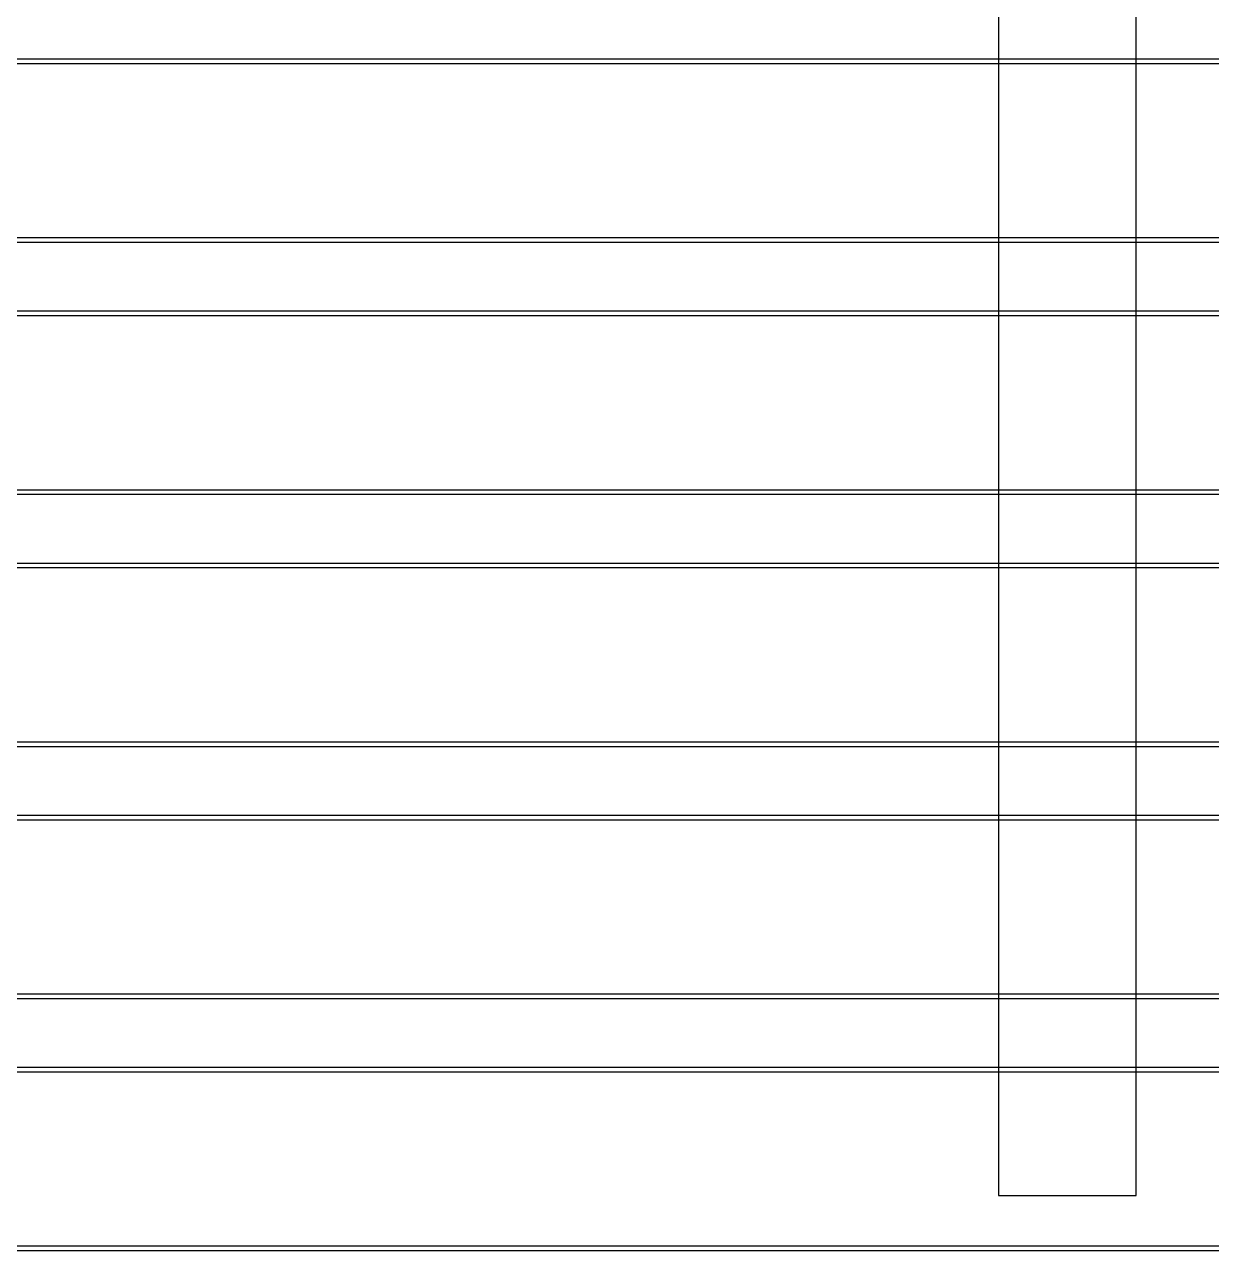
# Model space of a CAD drawing. Header units: millimetres. Extents: x 10366 to 13995, y 24552 to 29685.
# Drawn here: x 11999.4 to 12258.3, y 29013.7 to 29281.2 of the extents above; entities that cross this region are included whole.
import ezdxf

# ---------------------------------------------------------------- set-up
doc = ezdxf.new("R2010")
doc.units = ezdxf.units.MM
doc.header["$LTSCALE"] = 3
doc.layers.add('DomyÅ›lna', color=7, linetype='Continuous')
doc.layers.add('Hidden_lines', color=7, linetype='Continuous')

msp = doc.modelspace()

# ---------------------------------------------------------------- linework, layer by layer
at = {"layer": 'DomyÅ›lna'}
for p, q in [((12211.84, 29289.65), (12211.84, 29272.65)), ((12241.84, 29272.65), (12241.84, 29289.65)), ((10583.14, 29273.65), (12381.14, 29273.65)), ((10583.14, 29273.65), (12381.14, 29273.65)), ((10583.14, 29273.65), (12381.14, 29273.65)), ((10583.14, 29272.65), (12381.14, 29272.65)), ((10583.14, 29272.65), (12381.14, 29272.65)), ((10583.14, 29272.65), (12381.14, 29272.65)), ((10583.14, 29234.65), (12381.14, 29234.65)), ((10583.14, 29234.65), (12381.14, 29234.65)), ((10583.14, 29234.65), (12381.14, 29234.65)), ((10583.14, 29233.65), (12381.14, 29233.65)), ((10583.14, 29233.65), (12381.14, 29233.65)), ((10583.14, 29233.65), (12381.14, 29233.65)), ((12211.84, 29234.65), (12211.84, 29217.65)), ((12241.84, 29217.65), (12241.84, 29234.65)), ((10583.14, 29218.65), (12381.14, 29218.65)), ((10583.14, 29218.65), (12381.14, 29218.65)), ((10583.14, 29218.65), (12381.14, 29218.65)), ((10583.14, 29217.65), (12381.14, 29217.65)), ((10583.14, 29217.65), (12381.14, 29217.65)), ((10583.14, 29217.65), (12381.14, 29217.65)), ((10583.14, 29179.65), (12381.14, 29179.65)), ((10583.14, 29179.65), (12381.14, 29179.65)), ((10583.14, 29179.65), (12381.14, 29179.65)), ((12211.84, 29179.65), (12211.84, 29162.65)), ((12241.84, 29162.65), (12241.84, 29179.65)), ((10583.14, 29178.65), (12381.14, 29178.65)), ((10583.14, 29178.65), (12381.14, 29178.65)), ((10583.14, 29178.65), (12381.14, 29178.65)), ((10583.14, 29163.65), (12381.14, 29163.65)), ((10583.14, 29163.65), (12381.14, 29163.65)), ((10583.14, 29163.65), (12381.14, 29163.65)), ((10583.14, 29162.65), (12381.14, 29162.65)), ((10583.14, 29162.65), (12381.14, 29162.65)), ((10583.14, 29162.65), (12381.14, 29162.65)), ((10583.14, 29124.65), (12381.14, 29124.65)), ((10583.14, 29124.65), (12381.14, 29124.65)), ((10583.14, 29124.65), (12381.14, 29124.65)), ((10583.14, 29123.65), (12381.14, 29123.65)), ((10583.14, 29123.65), (12381.14, 29123.65)), ((10583.14, 29123.65), (12381.14, 29123.65)), ((12211.84, 29124.65), (12211.84, 29107.65)), ((12241.84, 29107.65), (12241.84, 29124.65)), ((10583.14, 29108.65), (12381.14, 29108.65)), ((10583.14, 29108.65), (12381.14, 29108.65)), ((10583.14, 29108.65), (12381.14, 29108.65)), ((10583.14, 29107.65), (12381.14, 29107.65)), ((10583.14, 29107.65), (12381.14, 29107.65)), ((10583.14, 29107.65), (12381.14, 29107.65)), ((10583.14, 29069.65), (12381.14, 29069.65)), ((10583.14, 29069.65), (12381.14, 29069.65)), ((10583.14, 29069.65), (12381.14, 29069.65)), ((12211.84, 29069.65), (12211.84, 29052.65)), ((12241.84, 29052.65), (12241.84, 29069.65)), ((10583.14, 29068.65), (12381.14, 29068.65)), ((10583.14, 29068.65), (12381.14, 29068.65)), ((10583.14, 29068.65), (12381.14, 29068.65)), ((10583.14, 29053.65), (12381.14, 29053.65)), ((10583.14, 29053.65), (12381.14, 29053.65)), ((10583.14, 29053.65), (12381.14, 29053.65)), ((10583.14, 29052.65), (12381.14, 29052.65)), ((10583.14, 29052.65), (12381.14, 29052.65)), ((10583.14, 29052.65), (12381.14, 29052.65)), ((10583.14, 29014.65), (12381.14, 29014.65)), ((10583.14, 29014.65), (12381.14, 29014.65)), ((10583.14, 29014.65), (12381.14, 29014.65)), ((10583.14, 29013.65), (12381.14, 29013.65)), ((10583.14, 29013.65), (12381.14, 29013.65)), ((10583.14, 29013.65), (12381.14, 29013.65))]:
    msp.add_line(p, q, dxfattribs=at)
at = {"layer": 'Hidden_lines'}
for p, q in [((12211.84, 29272.65), (12211.84, 29234.65)), ((12241.84, 29234.65), (12241.84, 29272.65)), ((12211.84, 29217.65), (12211.84, 29179.65)), ((12241.84, 29179.65), (12241.84, 29217.65)), ((12211.84, 29162.65), (12211.84, 29124.65)), ((12241.84, 29124.65), (12241.84, 29162.65)), ((12211.84, 29107.65), (12211.84, 29069.65)), ((12241.84, 29069.65), (12241.84, 29107.65)), ((12211.84, 29052.65), (12211.84, 29025.65)), ((12241.84, 29025.65), (12241.84, 29052.65)), ((12211.84, 29025.65), (12241.84, 29025.65))]:
    msp.add_line(p, q, dxfattribs=at)

doc.saveas('drawing.dxf')
